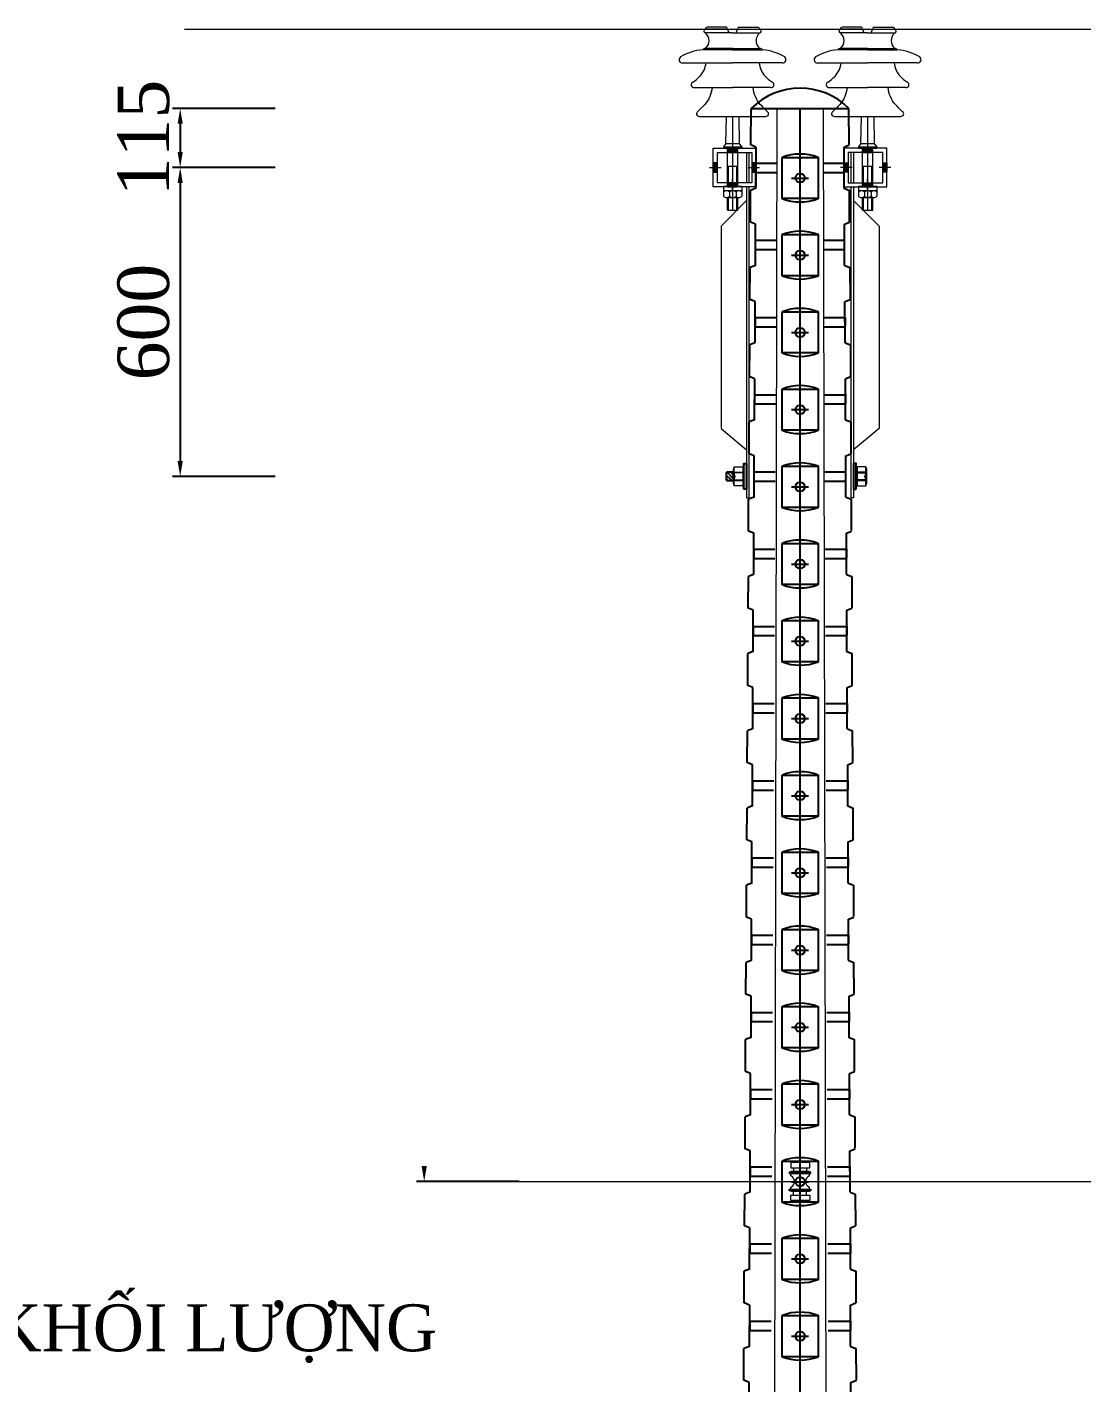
# Model space of a CAD drawing. Header units: millimetres. Extents: x 330554 to 656471, y 11007 to 130943.
# Drawn here: x 370181 to 372230, y 93513 to 96147 of the extents above; entities that cross this region are included whole.
import ezdxf

# ---------------------------------------------------------------- set-up
doc = ezdxf.new("R2010")
doc.units = ezdxf.units.MM
doc.header["$LTSCALE"] = 6
doc.linetypes.add('CENTER', pattern=[50.8, 31.75, -6.35, 6.35, -6.35])
doc.linetypes.add('HIDDEN', pattern=[9.525, 6.35, -3.175])
for name, color, linetype in [('Bulon', 40, 'Continuous'), ('Nen', 7, 'Continuous'), ('tbi', 2, 'Continuous')]:
    doc.layers.add(name, color=color, linetype=linetype)
for name, color, linetype, lineweight in [('Day pha', 150, 'Continuous', 18), ('duong', 2, 'Continuous', 15), ('dv01', 4, 'Continuous', 5), ('mat cat', 31, 'Continuous', 5), ('Text', 7, 'Continuous', 13), ('Trung hoa', 25, 'Continuous', 13)]:
    doc.layers.add(name, color=color, linetype=linetype, lineweight=lineweight)
doc.styles.add('Times New Roman', font='times.ttf')

# ---------------------------------------------------------------- blocks, each defined once
blk = doc.blocks.new('dau tru DUL nhin ngang')
at = {"layer": 'Nen'}
for p, q in [((-0.5, -71.1), (0, 0)), ((0, 0), (190, 0)), ((190.4, -71.1), (190, 0)), ((9.3, -75.2), (-0.5, -71.1)), ((9.3, -154.8), (9.4, -75.2)), ((180.6, -154.8), (180.5, -75.2)), ((180.6, -75.2), (190.4, -71.1)), ((9, -155.3), (-1, -159.3)), ((9, -155.3), (-1, -159.3)), ((180.9, -155.3), (190.9, -159.5)), ((-1.4, -221.1), (-1, -159.3)), ((191.3, -221.1), (190.9, -159.5)), ((8.4, -225.2), (-1.4, -221.1)), ((8.4, -304.8), (8.5, -225.2)), ((181.5, -304.8), (181.4, -225.2)), ((181.5, -304.8), (181.4, -225.2)), ((181.5, -225.2), (191.3, -221.1)), ((181.5, -225.2), (191.3, -221.1)), ((-2.3, -371.1), (-1.9, -309.3)), ((8.1, -305.3), (-1.9, -309.3)), ((181.8, -305.3), (191.8, -309.3)), ((181.8, -305.3), (191.8, -309.3)), ((191.8, -309.3), (192.2, -371.1)), ((7.5, -375.2), (-2.3, -371.1)), ((7.5, -454.8), (7.7, -375.2)), ((182.3, -454.8), (182.2, -375.2)), ((182.3, -375.2), (192.2, -371.1)), ((7.6, -406), (7.6, -424)), ((182.3, -406), (182.3, -424)), ((-3.2, -521.1), (-2.8, -459.3)), ((7.2, -455.3), (-2.8, -459.3)), ((7.2, -455.3), (-2.8, -459.3)), ((182.6, -455.3), (192.7, -459.3)), ((192.7, -459.3), (193, -521.1)), ((6.7, -525.2), (-3.2, -521.1)), ((6.7, -525.2), (-3.2, -521.1)), ((6.7, -604.8), (6.8, -525.2)), ((183.2, -604.8), (183.1, -525.2)), ((183.2, -525.2), (193, -521.1)), ((6.7, -556), (6.7, -574)), ((183.1, -556), (183.2, -574)), ((6.4, -605.3), (-3.7, -609.3)), ((6.4, -605.3), (-3.7, -609.3)), ((183.5, -605.3), (193.6, -609.3)), ((-4, -671.1), (-3.7, -609.3)), ((193.6, -609.3), (193.9, -671.1)), ((5.8, -675.2), (-4, -671.1)), ((5.8, -754.8), (5.9, -675.2)), ((184.1, -754.8), (184, -675.2)), ((184.1, -675.2), (193.9, -671.1)), ((-4.9, -821.1), (-4.9, -759.3)), ((-4.9, -821.1), (-4.9, -759.3)), ((5.5, -755.3), (-4.5, -759.3)), ((5.5, -755.3), (-4.5, -759.3)), ((184.4, -755.3), (194.4, -759.3)), ((184.4, -755.3), (194.4, -759.3)), ((194.4, -759.3), (194.4, -820.2)), ((194.4, -759.3), (194.4, -820.2)), ((4.9, -825.2), (-4.9, -821.1)), ((4.9, -825.2), (-4.9, -821.1)), ((4.9, -904.8), (5, -825.2)), ((4.9, -904.8), (5, -825.2)), ((185, -904.8), (184.9, -825.2)), ((185, -904.8), (184.9, -825.2)), ((185, -825.2), (194.8, -821.1)), ((185, -825.2), (194.8, -821.1)), ((5, -856), (5, -874)), ((5, -856), (5, -874)), ((184.9, -856), (184.9, -874)), ((184.9, -856), (184.9, -874)), ((-5.8, -971.1), (-5.4, -909.3)), ((-5.8, -971.1), (-5.4, -909.3)), ((4.6, -905.3), (-5.4, -909.3)), ((4.6, -905.3), (-5.4, -909.3)), ((185.3, -905.3), (195.3, -909.3)), ((185.3, -905.3), (195.3, -909.3)), ((195.3, -909.3), (195.7, -971.1)), ((195.3, -909.3), (195.7, -971.1)), ((4, -975.2), (-5.8, -971.1)), ((4, -975.2), (-5.8, -971.1)), ((185.8, -975.2), (195.7, -971.1)), ((185.8, -975.2), (195.7, -971.1)), ((4, -1054.8), (4.2, -975.2)), ((4, -1054.8), (4.2, -975.2)), ((185.8, -1054.8), (185.7, -975.2)), ((185.8, -1054.8), (185.7, -975.2)), ((4.1, -1006), (4.1, -1024)), ((4.1, -1006), (4.1, -1024)), ((185.8, -1006), (185.8, -1024)), ((185.8, -1006), (185.8, -1024)), ((-6.7, -1121.1), (-6.3, -1059.3)), ((-6.7, -1121.1), (-6.3, -1059.3)), ((3.7, -1055.3), (-6.3, -1059.3)), ((3.7, -1055.3), (-6.3, -1059.3)), ((186.1, -1055.3), (196.2, -1059.3)), ((186.1, -1055.3), (196.2, -1059.3)), ((196.5, -1121.1), (196.2, -1059.3)), ((196.5, -1121.1), (196.2, -1059.3)), ((3.2, -1125.1), (-6.7, -1121.1)), ((3.2, -1125.1), (-6.7, -1121.1)), ((3.2, -1204.8), (3.3, -1125.1)), ((3.2, -1204.8), (3.3, -1125.1)), ((186.7, -1204.8), (186.6, -1125.1)), ((186.7, -1204.8), (186.6, -1125.1)), ((186.7, -1125.1), (196.5, -1121.1)), ((186.7, -1125.1), (196.5, -1121.1)), ((3.2, -1156), (3.2, -1174)), ((3.2, -1156), (3.2, -1174)), ((186.6, -1156), (186.7, -1174)), ((186.6, -1156), (186.7, -1174)), ((-7.5, -1271.1), (-7.2, -1209.3)), ((-7.5, -1271.1), (-7.2, -1209.3)), ((2.9, -1205.3), (-7.2, -1209.3)), ((2.9, -1205.3), (-7.2, -1209.3)), ((187, -1205.3), (197.1, -1209.3)), ((187, -1205.3), (197.1, -1209.3)), ((197.4, -1271.1), (197.1, -1209.3)), ((197.4, -1271.1), (197.1, -1209.3)), ((2.3, -1275.1), (-7.5, -1271.1)), ((2.3, -1275.1), (-7.5, -1271.1)), ((2.3, -1354.8), (2.4, -1275.1)), ((2.3, -1354.8), (2.4, -1275.1)), ((187.6, -1354.8), (187.5, -1275.1)), ((187.6, -1354.8), (187.5, -1275.1)), ((187.6, -1275.1), (197.4, -1271.1)), ((187.6, -1275.1), (197.4, -1271.1)), ((2.4, -1306), (2.3, -1324)), ((2.4, -1306), (2.3, -1324)), ((187.5, -1306), (187.5, -1324)), ((187.5, -1306), (187.5, -1324)), ((-8.4, -1421.1), (-8, -1359.3)), ((-8.4, -1421.1), (-8, -1359.3)), ((2, -1355.3), (-8, -1359.3)), ((2, -1355.3), (-8, -1359.3)), ((187.9, -1355.3), (197.9, -1359.3)), ((187.9, -1355.3), (197.9, -1359.3)), ((198.3, -1421.1), (197.9, -1359.3)), ((198.3, -1421.1), (197.9, -1359.3)), ((1.4, -1425.1), (-8.4, -1421.1)), ((1.4, -1425.1), (-8.4, -1421.1)), ((188.5, -1425.1), (198.3, -1421.1)), ((188.5, -1425.1), (198.3, -1421.1)), ((1.4, -1504.8), (1.5, -1425.1)), ((1.4, -1504.8), (1.5, -1425.1)), ((188.5, -1504.8), (188.4, -1425.1)), ((188.5, -1504.8), (188.4, -1425.1)), ((1.5, -1456), (1.5, -1474)), ((1.5, -1456), (1.5, -1474)), ((188.4, -1456), (188.4, -1474)), ((188.4, -1456), (188.4, -1474)), ((-9.3, -1571.1), (-8.9, -1509.3)), ((-9.3, -1571.1), (-8.9, -1509.3)), ((1.1, -1505.3), (-8.9, -1509.3)), ((1.1, -1505.3), (-8.9, -1509.3)), ((188.8, -1505.3), (198.8, -1509.3)), ((188.8, -1505.3), (198.8, -1509.3)), ((198.8, -1509.3), (198.8, -1570.2)), ((198.8, -1509.3), (198.8, -1570.2)), ((0.5, -1575.1), (-9.3, -1571.1)), ((0.5, -1575.1), (-9.3, -1571.1)), ((0.5, -1654.8), (0.7, -1575.1)), ((0.5, -1654.8), (0.7, -1575.1)), ((189.3, -1654.8), (189.2, -1575.1)), ((189.3, -1654.8), (189.2, -1575.1)), ((189.3, -1575.1), (199.2, -1571.1)), ((189.3, -1575.1), (199.2, -1571.1)), ((0.6, -1606), (0.6, -1624)), ((0.6, -1606), (0.6, -1624)), ((189.3, -1606), (189.3, -1624)), ((189.3, -1606), (189.3, -1624)), ((-10.2, -1721.1), (-9.8, -1659.3)), ((-10.2, -1721.1), (-9.8, -1659.3)), ((0.2, -1655.3), (-9.8, -1659.3)), ((0.2, -1655.3), (-9.8, -1659.3)), ((189.6, -1655.3), (199.7, -1659.3)), ((189.6, -1655.3), (199.7, -1659.3)), ((200, -1721.1), (199.7, -1659.3)), ((200, -1721.1), (199.7, -1659.3)), ((-0.3, -1725.1), (-10.2, -1721.1)), ((-0.3, -1725.1), (-10.2, -1721.1)), ((-0.3, -1804.8), (-0.2, -1725.1)), ((-0.3, -1804.8), (-0.2, -1725.1)), ((190.2, -1804.8), (190.1, -1725.1)), ((190.2, -1804.8), (190.1, -1725.1)), ((190.2, -1725.1), (200, -1721.1)), ((190.2, -1725.1), (200, -1721.1)), ((-0.3, -1756), (-0.3, -1774)), ((-0.3, -1756), (-0.3, -1774)), ((190.1, -1756), (190.2, -1774)), ((190.1, -1756), (190.2, -1774)), ((-11, -1871.1), (-10.7, -1809.3)), ((-11, -1871.1), (-10.7, -1809.3)), ((-0.6, -1805.3), (-10.7, -1809.3)), ((-0.6, -1805.3), (-10.7, -1809.3)), ((190.5, -1805.3), (200.6, -1809.3)), ((190.5, -1805.3), (200.6, -1809.3)), ((200.9, -1871.1), (200.6, -1809.3)), ((200.9, -1871.1), (200.6, -1809.3)), ((-1.2, -1875.1), (-11, -1871.1)), ((-1.2, -1875.1), (-11, -1871.1)), ((-1.2, -1954.8), (-1.1, -1875.1)), ((-1.2, -1954.8), (-1.1, -1875.1)), ((191.1, -1954.8), (191, -1875.1)), ((191.1, -1954.8), (191, -1875.1)), ((191.1, -1875.1), (200.9, -1871.1)), ((191.1, -1875.1), (200.9, -1871.1)), ((-1.1, -1906), (-1.2, -1924)), ((-1.1, -1906), (-1.2, -1924)), ((191, -1906), (191, -1924)), ((191, -1906), (191, -1924)), ((-11.9, -2021.1), (-11.5, -1959.3)), ((-11.9, -2021.1), (-11.5, -1959.3)), ((-1.5, -1955.3), (-11.5, -1959.3)), ((-1.5, -1955.3), (-11.5, -1959.3)), ((191.4, -1955.3), (201.4, -1959.3)), ((191.4, -1955.3), (201.4, -1959.3)), ((201.4, -1959.3), (201.4, -2020.2)), ((201.4, -1959.3), (201.4, -2020.2)), ((-2.1, -2025.1), (-11.9, -2021.1)), ((-2.1, -2025.1), (-11.9, -2021.1)), ((-2.1, -2104.8), (-2, -2025.1)), ((-2.1, -2104.8), (-2, -2025.1)), ((192, -2104.8), (191.9, -2025.1)), ((192, -2104.8), (191.9, -2025.1)), ((192, -2025.1), (201.8, -2021.1)), ((192, -2025.1), (201.8, -2021.1)), ((-2, -2056), (-2, -2074)), ((-2, -2056), (-2, -2074)), ((191.9, -2056), (191.9, -2074)), ((191.9, -2056), (191.9, -2074)), ((-2.4, -2105.3), (-12.4, -2109.3)), ((-2.4, -2105.3), (-12.4, -2109.3)), ((192.3, -2105.3), (202.3, -2109.3)), ((192.3, -2105.3), (202.3, -2109.3)), ((-12.8, -2171.1), (-12.4, -2109.3)), ((-12.8, -2171.1), (-12.4, -2109.3)), ((202.3, -2109.3), (202.7, -2171.1)), ((202.3, -2109.3), (202.7, -2171.1)), ((-3, -2175.1), (-12.8, -2171.1)), ((-3, -2175.1), (-12.8, -2171.1)), ((-3, -2254.8), (-2.8, -2175.1)), ((-3, -2254.8), (-2.8, -2175.1)), ((192.8, -2254.8), (192.7, -2175.1)), ((192.8, -2254.8), (192.7, -2175.1)), ((192.8, -2175.1), (202.7, -2171.1)), ((192.8, -2175.1), (202.7, -2171.1)), ((-2.9, -2206), (-2.9, -2224)), ((-2.9, -2206), (-2.9, -2224)), ((192.8, -2206), (192.8, -2224)), ((192.8, -2206), (192.8, -2224)), ((-13.7, -2320.7), (-13.3, -2259.3)), ((-13.7, -2320.7), (-13.3, -2259.3)), ((-3.3, -2255.3), (-13.3, -2259.3)), ((-3.3, -2255.3), (-13.3, -2259.3)), ((193.1, -2255.3), (203.2, -2259.3)), ((193.1, -2255.3), (203.2, -2259.3)), ((203.2, -2259.3), (203.5, -2320.7)), ((203.2, -2259.3), (203.5, -2320.7)), ((-3, -2325.1), (-13.7, -2320.7)), ((-3, -2325.1), (-13.7, -2320.7)), ((-3, -2404.8), (-2.8, -2325.1)), ((-3, -2404.8), (-2.8, -2325.1)), ((192.8, -2404.8), (192.7, -2325.1)), ((192.8, -2404.8), (192.7, -2325.1)), ((192.8, -2325.1), (203.5, -2320.7)), ((192.8, -2325.1), (203.5, -2320.7)), ((-2.9, -2356), (-2.9, -2374)), ((-2.9, -2356), (-2.9, -2374)), ((192.8, -2356), (192.8, -2374)), ((192.8, -2356), (192.8, -2374)), ((-14.5, -2470.7), (-14.2, -2409.6)), ((-14.5, -2470.7), (-14.2, -2409.6)), ((-3.3, -2405.3), (-14.2, -2409.6)), ((-3.3, -2405.3), (-14.2, -2409.6)), ((193.1, -2405.3), (204.1, -2409.6)), ((193.1, -2405.3), (204.1, -2409.6)), ((204.4, -2470.7), (204.1, -2409.6)), ((204.4, -2470.7), (204.1, -2409.6)), ((-3.8, -2475.1), (-14.5, -2470.7)), ((-3.8, -2554.8), (-3.7, -2475.1)), ((193.7, -2554.8), (193.6, -2475.1)), ((193.7, -2475.1), (204.4, -2470.7))]:
    blk.add_line(p, q, dxfattribs=at)
at = {"layer": 'Nen', "linetype": 'HIDDEN', "lineweight": 5, "ltscale": 100}
for p, q in [((50, 0), (42.7, -3868.6)), ((140, 0), (147.2, -3835.6))]:
    blk.add_line(p, q, dxfattribs=at)
at = {"layer": 'Nen', "linetype": 'CENTER', "ltscale": 50}
blk.add_line((95, -3848.3), (95, 0), dxfattribs=at)
at = {"layer": 'Nen', "linetype": 'HIDDEN', "ltscale": 100}
for p, q in [((9.3, -124.3), (49.4, -124.3)), ((9.4, -106.3), (49.5, -106.3)), ((140.4, -106.3), (180.5, -106.3)), ((140.5, -124.3), (180.5, -124.3)), ((8.5, -256.3), (48.8, -256.3)), ((141.1, -256.3), (181.4, -256.3)), ((8.5, -274.3), (48.7, -274.3)), ((141.1, -274.3), (181.4, -274.3)), ((7.6, -406.3), (48.1, -406.3)), ((141.7, -406.3), (182.3, -406.3)), ((7.6, -424.3), (48, -424.3)), ((141.7, -424.3), (182.3, -424.3)), ((6.7, -556.3), (47.4, -556.3)), ((6.7, -574.3), (47.3, -574.3)), ((142.3, -556.3), (183.1, -556.3)), ((142.4, -574.3), (183.2, -574.3)), ((5.9, -706.3), (46.7, -706.3)), ((142.9, -706.3), (184, -706.3)), ((5.8, -724.3), (46.6, -724.3)), ((143, -724.3), (184, -724.3)), ((5, -856.3), (45.9, -856.3)), ((143.5, -856.3), (184.9, -856.3)), ((5, -874.3), (45.9, -874.3)), ((143.6, -874.3), (184.9, -874.3)), ((4.1, -1006.3), (45.2, -1006.3)), ((4.1, -1024.3), (45.1, -1024.3)), ((144.1, -1006.3), (185.8, -1006.3)), ((144.2, -1024.3), (185.8, -1024.3)), ((3.2, -1156.3), (44.5, -1156.3)), ((144.8, -1156.3), (186.6, -1156.3)), ((3.2, -1174.3), (44.4, -1174.3)), ((144.8, -1174.3), (186.7, -1174.3)), ((2.4, -1306.3), (43.8, -1306.3)), ((145.4, -1306.3), (187.5, -1306.3)), ((2.3, -1324.3), (43.7, -1324.3)), ((145.4, -1324.3), (187.5, -1324.3)), ((1.5, -1456.3), (43.1, -1456.3)), ((1.5, -1474.3), (43, -1474.3)), ((146, -1456.3), (188.4, -1456.3)), ((146.1, -1474.3), (188.4, -1474.3)), ((0.6, -1606.3), (42.4, -1606.3)), ((146.6, -1606.3), (189.3, -1606.3)), ((0.6, -1624.3), (42.3, -1624.3)), ((146.7, -1624.3), (189.3, -1624.3)), ((-0.3, -1756.3), (41.7, -1756.3)), ((147.2, -1756.3), (190.1, -1756.3)), ((-0.3, -1774.3), (41.6, -1774.3)), ((147.3, -1774.3), (190.2, -1774.3)), ((-1.1, -1906.3), (41, -1906.3)), ((147.8, -1906.3), (191, -1906.3)), ((-1.2, -1924.3), (40.9, -1924.3)), ((147.9, -1924.3), (191, -1924.3)), ((-2, -2056.3), (40.3, -2056.3)), ((-2, -2074.3), (40.2, -2074.3)), ((148.5, -2056.3), (191.9, -2056.3)), ((148.5, -2074.3), (191.9, -2074.3)), ((-2.9, -2206.3), (39.5, -2206.3)), ((149.1, -2206.3), (192.8, -2206.3)), ((-2.9, -2224.3), (39.5, -2224.3)), ((149.2, -2224.3), (192.8, -2224.3)), ((-2.9, -2356.3), (38.8, -2356.3)), ((149.7, -2356.3), (192.8, -2356.3)), ((-2.9, -2374.3), (38.7, -2374.3)), ((149.8, -2374.3), (192.8, -2374.3))]:
    blk.add_line(p, q, dxfattribs=at)
at = {"layer": 'Nen', "linetype": 'CENTER', "ltscale": 100}
for p, q in [((78.6, -135.3), (111.4, -135.3)), ((78.6, -285.3), (111.4, -285.3)), ((78.6, -435.3), (111.4, -435.3)), ((78.6, -585.3), (111.4, -585.3)), ((78.6, -735.3), (111.4, -735.3)), ((78.6, -885.3), (111.4, -885.3)), ((78.6, -1035.3), (111.4, -1035.3)), ((78.6, -1185.3), (111.4, -1185.3)), ((78.6, -1335.3), (111.4, -1335.3)), ((78.6, -1485.3), (111.4, -1485.3)), ((78.6, -1635.3), (111.4, -1635.3)), ((78.6, -1785.3), (111.4, -1785.3)), ((78.6, -1935.3), (111.4, -1935.3)), ((78.6, -2085.3), (111.4, -2085.3)), ((78.6, -2235.3), (111.4, -2235.3)), ((78.6, -2385.3), (111.4, -2385.3))]:
    blk.add_line(p, q, dxfattribs=at)
at = {"layer": 'Nen'}
for points in [[(60, -95.2), (130, -95.2), (130, -175.2), (60, -175.2)], [(60, -245.2), (130, -245.2), (130, -325.2), (60, -325.2)], [(60, -395.2), (130, -395.2), (130, -475.2), (60, -475.2)], [(60, -545.2), (130, -545.2), (130, -625.2), (60, -625.2)], [(60, -695.2), (130, -695.2), (130, -775.2), (60, -775.2)], [(60, -845.2), (130, -845.2), (130, -925.2), (60, -925.2)], [(60, -995.2), (130, -995.2), (130, -1075.2), (60, -1075.2)], [(60, -1145.2), (130, -1145.2), (130, -1225.2), (60, -1225.2)], [(60, -1295.2), (130, -1295.2), (130, -1375.2), (60, -1375.2)], [(60, -1445.2), (130, -1445.2), (130, -1525.2), (60, -1525.2)], [(60, -1595.2), (130, -1595.2), (130, -1675.2), (60, -1675.2)], [(60, -1745.2), (130, -1745.2), (130, -1825.2), (60, -1825.2)], [(60, -1895.2), (130, -1895.2), (130, -1975.2), (60, -1975.2)], [(60, -2045.2), (130, -2045.2), (130, -2125.2), (60, -2125.2)], [(60, -2195.2), (130, -2195.2), (130, -2275.2), (60, -2275.2)], [(60, -2345.2), (130, -2345.2), (130, -2425.2), (60, -2425.2)]]:
    blk.add_lwpolyline(points, close=True, dxfattribs=at)
for centre in [(95, -135.3), (95, -285.3), (95, -435.3), (95, -585.3), (95, -735.3), (95, -885.3), (95, -1035.3), (95, -1185.3), (95, -1335.3), (95, -1485.3), (95, -1635.3), (95, -1785.3), (95, -1935.3), (95, -2085.3), (95, -2235.3), (95, -2385.3)]:
    blk.add_circle(centre, 9, dxfattribs=at)
for centre, radius, start, end in [((95, -95.7), 134.8, 45.1967, 134.8033), ((95, -184.9), 96.2, 68.6741, 111.3259), ((8.8, -154.8), 0.5, 292.6944, 359.9263), ((8.8, -154.8), 0.5, 292.6944, 359.9263), ((181.1, -154.8), 0.5, 180.0737, 247.3056), ((181.1, -154.8), 0.5, 180.0737, 247.3056), ((95, -85.6), 96.2, 248.6741, 291.3259), ((190.4, -159.8), 0.494, 2.9435, 79.2071), ((190.4, -159.8), 0.494, 2.9435, 79.2071), ((95, -334.9), 96.2, 68.6741, 111.3259), ((7.9, -304.8), 0.5, 292.6944, 359.9263), ((7.9, -304.8), 0.5, 292.6944, 359.9263), ((182, -304.8), 0.5, 180.0737, 247.3056), ((182, -304.8), 0.5, 180.0737, 247.3056), ((95, -235.6), 96.2, 248.6741, 291.3259), ((95, -484.9), 96.2, 68.6741, 111.3259), ((7, -454.8), 0.5, 292.6944, 359.9263), ((182.8, -454.8), 0.5, 180.0737, 247.3056), ((182.8, -454.8), 0.5, 180.0737, 247.3056), ((95, -385.6), 96.2, 248.6741, 291.3259), ((95, -634.9), 96.2, 68.6741, 111.3259), ((6.2, -604.8), 0.5, 292.6944, 359.9263), ((183.7, -604.8), 0.5, 180.0737, 247.3056), ((183.7, -604.8), 0.5, 180.0737, 247.3056), ((95, -535.6), 96.2, 248.6741, 291.3259), ((95, -784.9), 96.2, 68.6741, 111.3259), ((5.3, -754.8), 0.5, 292.6944, 359.9263), ((5.3, -754.8), 0.5, 292.6944, 359.9263), ((184.6, -754.8), 0.5, 180.0737, 247.3056), ((184.6, -754.8), 0.5, 180.0737, 247.3056), ((95, -685.6), 96.2, 248.6741, 291.3259), ((95, -934.9), 96.2, 68.6741, 111.3259), ((4.4, -904.8), 0.5, 292.6944, 359.9263), ((4.4, -904.8), 0.5, 292.6944, 359.9263), ((185.5, -904.8), 0.5, 180.0737, 247.3056), ((185.5, -904.8), 0.5, 180.0737, 247.3056), ((95, -835.6), 96.2, 248.6741, 291.3259), ((95, -1084.9), 96.2, 68.6741, 111.3259), ((3.5, -1054.8), 0.5, 292.6944, 359.9263), ((3.5, -1054.8), 0.5, 292.6944, 359.9263), ((95, -985.6), 96.2, 248.6741, 291.3259), ((186.3, -1054.8), 0.5, 180.0737, 247.3056), ((186.3, -1054.8), 0.5, 180.0737, 247.3056), ((95, -1234.9), 96.2, 68.6741, 111.3259), ((2.7, -1204.8), 0.5, 292.6944, 359.9263), ((2.7, -1204.8), 0.5, 292.6944, 359.9263), ((187.2, -1204.8), 0.5, 180.0737, 247.3056), ((187.2, -1204.8), 0.5, 180.0737, 247.3056), ((95, -1135.6), 96.2, 248.6741, 291.3259), ((95, -1384.9), 96.2, 68.6741, 111.3259), ((1.8, -1354.8), 0.5, 292.6944, 359.9263), ((1.8, -1354.8), 0.5, 292.6944, 359.9263), ((188.1, -1354.8), 0.5, 180.0737, 247.3056), ((188.1, -1354.8), 0.5, 180.0737, 247.3056), ((188.1, -1354.8), 0.5, 180.0737, 247.3056), ((188.1, -1354.8), 0.5, 180.0737, 247.3056), ((95, -1285.6), 96.2, 248.6741, 291.3259), ((95, -1534.9), 96.2, 68.6741, 111.3259), ((0.9, -1504.8), 0.5, 292.6944, 359.9263), ((0.9, -1504.8), 0.5, 292.6944, 359.9263), ((95, -1435.6), 96.2, 248.6741, 291.3259), ((189, -1504.8), 0.5, 180.0737, 247.3056), ((189, -1504.8), 0.5, 180.0737, 247.3056), ((95, -1684.9), 96.2, 68.6741, 111.3259), ((0, -1654.8), 0.5, 292.6944, 359.9263), ((0, -1654.8), 0.5, 292.6944, 359.9263), ((189.8, -1654.8), 0.5, 180.0737, 247.3056), ((189.8, -1654.8), 0.5, 180.0737, 247.3056), ((95, -1585.6), 96.2, 248.6741, 291.3259), ((95, -1834.9), 96.2, 68.6741, 111.3259), ((-0.8, -1804.8), 0.5, 292.6944, 359.9263), ((-0.8, -1804.8), 0.5, 292.6944, 359.9263), ((190.7, -1804.8), 0.5, 180.0737, 247.3056), ((190.7, -1804.8), 0.5, 180.0737, 247.3056), ((95, -1735.6), 96.2, 248.6741, 291.3259), ((95, -1984.9), 96.2, 68.6741, 111.3259), ((-1.7, -1954.8), 0.5, 292.6944, 359.9263), ((-1.7, -1954.8), 0.5, 292.6944, 359.9263), ((95, -1885.6), 96.2, 248.6741, 291.3259), ((191.6, -1954.8), 0.5, 180.0737, 247.3056), ((191.6, -1954.8), 0.5, 180.0737, 247.3056), ((95, -2134.9), 96.2, 68.6741, 111.3259), ((-2.6, -2104.8), 0.5, 292.6944, 359.9263), ((-2.6, -2104.8), 0.5, 292.6944, 359.9263), ((192.5, -2104.8), 0.5, 180.0737, 247.3056), ((192.5, -2104.8), 0.5, 180.0737, 247.3056), ((95, -2035.6), 96.2, 248.6741, 291.3259), ((95, -2284.9), 96.2, 68.6741, 111.3259), ((-3.5, -2254.8), 0.5, 292.6944, 359.9263), ((-3.5, -2254.8), 0.5, 292.6944, 359.9263), ((193.3, -2254.8), 0.5, 180.0737, 247.3056), ((193.3, -2254.8), 0.5, 180.0737, 247.3056), ((95, -2185.6), 96.2, 248.6741, 291.3259), ((95, -2434.9), 96.2, 68.6741, 111.3259), ((-3.5, -2404.8), 0.5, 292.6944, 359.9263), ((-3.5, -2404.8), 0.5, 292.6944, 359.9263), ((193.3, -2404.8), 0.5, 180.0737, 247.3056), ((193.3, -2404.8), 0.5, 180.0737, 247.3056), ((95, -2335.6), 96.2, 248.6741, 291.3259)]:
    blk.add_arc(centre, radius, start, end, dxfattribs=at)
blk = doc.blocks.new('sudung+ty')
at = {"layer": 'tbi', "color": 241, "lineweight": 9}
for p, q in [((-9.7, 231.3), (-52.7, 231.3)), ((0, 224.2), (-52.7, 224.2)), ((-11.7, 235.4), (-49.2, 235.4)), ((0, 224.2), (52.7, 224.2)), ((9.7, 231.3), (52.7, 231.3)), ((11.7, 235.4), (49.2, 235.4)), ((0, 191.4), (-58, 191.4)), ((0, 193.8), (-52.7, 193.8)), ((0, 193.8), (52.7, 193.8)), ((0, 191.4), (58, 191.4)), ((-97.2, 165.7), (0, 165.7)), ((97.2, 165.7), (0, 165.7)), ((-74.4, 118.2), (0, 118.2)), ((74.4, 118.2), (0, 118.2)), ((-13, 9), (-12, 62)), ((0, 62), (0, -120)), ((12, 62), (13, 9)), ((-17.7, 3), (17.7, 3)), ((-17.7, 2.8), (-17.7, 0.5)), ((-13, 9), (-17.6, 3.1)), ((-17.2, 0), (17.2, 0)), ((-13, 9), (13, 9)), ((-10, -73.9), (-10, 0)), ((10, -73.9), (10, 0)), ((13, 9), (17.6, 3.1)), ((17.7, 2.8), (17.7, 0.5)), ((-10, -35), (10, -35)), ((-8, -73.9), (-8, -35)), ((8, -73.9), (8, -35)), ((-17.7, -73.9), (-17.7, -82.5)), ((-17.7, -73.9), (17.7, -73.9)), ((17.7, -73.9), (17.7, -82.5)), ((-17.7, -82.5), (-17.7, -93)), ((17.7, -82.5), (-17.7, -82.5)), ((-12, -95.9), (12.6, -95.9)), ((-10, -120), (-10, -95.9)), ((-8, -120), (-8, -95.9)), ((-5.9, -85.4), (-5.9, -93)), ((6.9, -85.4), (6.9, -93)), ((8, -120), (8, -95.9)), ((10, -120), (10, -95.9)), ((17.7, -82.5), (17.7, -93)), ((-10, -120), (10, -120))]:
    blk.add_line(p, q, dxfattribs=at)
blk.add_lwpolyline([(-39.8, 118.2, -0.142789), (-53.9, 84.8, 0.008387), (-67.4, 71.4, 0.841616), (-64.4, 62), (0, 62), (64.4, 62, 0.841616), (67.4, 71.4, 0.008387), (53.9, 84.8, -0.142789), (39.8, 118.2)], format="xyb", dxfattribs=at)
for centre, radius, start, end in [((-52.1, 227.8), 3.57, 100.3889, 259.6111), ((-48.6, 231.3), 4.12, 98.4897, 180.3077), ((-65.7, 209), 20, 310.4497, 49.5503), ((-13.9, 232.2), 3.82, 19.1895, 55.5758), ((1089.7, 612.3), 1163.4, 199.0024, 199.3988), ((-5.4, 226.5), 2.36, 195.7436, 254.5488), ((5.4, 226.5), 2.36, 285.4512, 344.2564), ((-1089.7, 612.3), 1163.4, 340.6012, 340.9976), ((13.9, 232.2), 3.82, 124.4242, 160.8105), ((65.7, 209), 20, 130.4497, 229.5503), ((48.6, 231.3), 4.12, 359.6923, 81.5103), ((52.1, 227.8), 3.57, 280.3889, 79.6111), ((-50.4, 94.3), 97.4, 94.4415, 121.4968), ((-52.9, 187.1), 6.69, 88.4025, 139.5225), ((52.9, 187.1), 6.69, 40.4775, 91.5975), ((50.4, 94.3), 97.4, 58.5032, 85.5585), ((-97.2, 172.2), 6.57, 128.4953, 270.0848), ((-98.7, 171.6), 47.6, 318.24, 352.8721), ((98.7, 171.6), 47.6, 187.1279, 221.76), ((97.2, 172.2), 6.57, 269.9152, 51.5047), ((-125.5, 200.3), 86.7, 303.7476, 315.8635), ((125.5, 200.3), 86.7, 224.1365, 236.2524), ((-75.1, 123.4), 5.25, 115.3847, 277.3944), ((75.1, 123.4), 5.25, 262.6056, 64.6153), ((-17.2, 2.8), 0.5, 141.9419, 180), ((-17.2, 0.5), 0.5, 180, 270), ((17.2, 0.5), 0.5, 270, 0), ((17.2, 2.8), 0.5, 0, 38.0581), ((-11.8, -90), 7.51, 38.1508, 141.8492), ((-11.8, -88.4), 7.51, 218.1508, 321.8492), ((0.5, -91), 8.52, 41.4227, 138.5773), ((0.5, -87.4), 8.52, 221.4227, 318.5773), ((12.3, -89), 6.52, 33.9737, 146.0263), ((12.3, -89.4), 6.52, 213.9737, 326.0263)]:
    blk.add_arc(centre, radius, start, end, dxfattribs=at)
blk = doc.blocks.new('ulevit nhin ngang')
at = {"layer": 'Bulon', "lineweight": 9}
for p, q in [((-12.5, 26.7), (-12.5, 19.8)), ((12.5, 26.7), (12.5, 19.8)), ((21.2, 18.2), (-21.2, 18.2)), ((-21.2, 18.2), (-21.2, 15.4)), ((-21.2, 15.4), (21.2, 15.4)), ((-21.2, 15.4), (-21.2, 15.4)), ((18, 19.8), (-18, 19.8)), ((-18, 18.2), (-18, 19.8)), ((18, 15.4), (-18, 15.4)), ((18, 15.4), (-18, 15.4)), ((-18, 10.9), (-18, 15.4)), ((-17.6, 18.2), (18, 18.2)), ((18, 18.2), (18, 19.8)), ((18, 10.9), (18, 15.4)), ((18, 10.9), (18, 15.4)), ((21.2, 15.4), (21.2, 18.2)), ((-21.2, -15), (21.2, -15)), ((-21.2, -15), (-21.2, -15)), ((-21.2, -18.2), (-21.2, -15)), ((21.2, -18.2), (-21.2, -18.2)), ((-18, -15), (-18, -10.9)), ((-18, -15), (18, -15)), ((-18, -15), (18, -15)), ((-18, -18.2), (-18, -19.4)), ((18, -19.4), (-18, -19.4)), ((-17.6, -18.2), (18, -18.2)), ((-12.5, -26.7), (-12.5, -19.8)), ((12.5, -26.7), (12.5, -19.8)), ((18, -15), (18, -10.9)), ((18, -15), (18, -10.9)), ((18, -15), (18, -15)), ((18, -15), (18, -15)), ((18, -15), (18, -15)), ((18, -18.2), (18, -19.4)), ((21.2, -15), (21.2, -18.2))]:
    blk.add_line(p, q, dxfattribs=at)
for points in [[(-18.1, 26.7), (19, 26.7), (19, 36.8), (-18.1, 36.8)], [(-18.1, -26.7), (19, -26.7), (19, -36.8), (-18.1, -36.8)]]:
    blk.add_lwpolyline(points, close=True, dxfattribs=at)
for centre, start, end in [((-22.5, 0), 292.3979, 67.6021), ((22.5, 0), 112.3979, 247.6021)]:
    blk.add_arc(centre, 11.8, start, end, dxfattribs=at)
blk = doc.blocks.new('Xa lech 2-3 nhin ngang')
at = {"layer": 'mat cat', "lineweight": 9}
blk.add_hatch(color=256, dxfattribs=at).paths.add_polyline_path([(-253.3, 629.5), (-271.3, 629.5), (-271.3, 637.5), (-253.3, 637.5)])
at = {"layer": 'mat cat', "lineweight": 0, "ltscale": 20}
for points in [[(-291.8, 591), (-291.8, 609), (-299.8, 609), (-299.8, 591)], [(-216.8, 591), (-216.8, 609), (-224.8, 609), (-224.8, 591)], [(-253.3, 570.5), (-271.3, 570.5), (-271.3, 562.5), (-253.3, 562.5)]]:
    blk.add_hatch(color=256, dxfattribs=at).paths.add_polyline_path(points)
at = {"layer": 'duong', "color": 4, "lineweight": 9}
for p, q in [((-235.2, 536), (-284.7, 486.3)), ((-284.7, 486.3), (-284.7, 93.3)), ((-284.7, 93.3), (-235.2, 51.9))]:
    blk.add_line(p, q, dxfattribs=at)
for points in [[(-216.8, 562.5), (-299.8, 562.5), (-299.8, 637.5), (-216.8, 637.5)], [(-224.8, 570.5), (-291.8, 570.5), (-291.8, 629.5), (-224.8, 629.5)]]:
    blk.add_lwpolyline(points, close=True, dxfattribs=at)
for points in [[(-235.2, 629.5), (-235.2, 570.5)], [(-230.2, 570.5), (-230.2, 629.5)], [(-235.2, 562.5), (-235.2, -41.7), (-230.2, -41.7), (-230.2, 562.5)]]:
    blk.add_lwpolyline(points, dxfattribs=at)
at = {"layer": 'mat cat', "lineweight": 9}
blk.add_lwpolyline([(-253.3, 629.5), (-271.3, 629.5), (-271.3, 637.5), (-253.3, 637.5)], close=True, dxfattribs=at)
at = {"layer": 'mat cat', "lineweight": 0, "ltscale": 20}
for points in [[(-262.3, 645), (-262.3, 622.4)], [(-307.3, 600), (-284.7, 600)], [(-232.3, 600), (-209.7, 600)], [(-262.3, 555), (-262.3, 577.6)]]:
    blk.add_lwpolyline(points, dxfattribs=at)
for points in [[(-291.8, 591), (-291.8, 609), (-299.8, 609), (-299.8, 591)], [(-216.8, 591), (-216.8, 609), (-224.8, 609), (-224.8, 591)], [(-253.3, 570.5), (-271.3, 570.5), (-271.3, 562.5), (-253.3, 562.5)]]:
    blk.add_lwpolyline(points, close=True, dxfattribs=at)
blk = doc.blocks.new('bl')
at = {"layer": 'Nen'}
blk.add_hatch(color=9, dxfattribs=at).paths.add_polyline_path([(21.3, 5.9), (-20.8, 5.9), (-20.8, 1.7), (21.3, 1.7)])
at = {"layer": 'dv01', "lineweight": 0}
for p, q in [((-4.4, 21.5), (0, 20.2)), ((0, 20.2), (4.4, 21.5))]:
    blk.add_line(p, q, dxfattribs=at)
for points in [[(-15.2, 7.7), (-15.2, 21.7), (-11, 23.1), (-5.3, 21.7), (-5.3, 7.7), (-11, 6.3), (-15.2, 7.7), (-15.2, 7.7)], [(-11, 23.1), (11.5, 23.1)], [(-6.7, 7.7), (-6.7, 21.7), (0.3, 23.1), (7.3, 21.7), (7.3, 7.7), (0.3, 6.3), (-6.7, 7.7), (-6.7, 7.7)], [(5.9, 7.7), (5.9, 21.7), (11.5, 23.1), (15.7, 21.7), (15.7, 7.7), (11.5, 6.3), (5.9, 7.7), (5.9, 7.7)], [(-20.8, 1.7), (-20.8, 5.9), (21.3, 5.9), (21.3, 1.7), (-20.8, 1.7), (-20.8, 1.7)], [(-15.2, 7.7), (-15.2, 21.7)], [(-15.2, 21.7), (-5.3, 21.7)], [(-5.3, 7.7), (-15.2, 7.7)], [(11.5, 6.3), (-9.5, 6.3)], [(-6.7, 21.7), (7.3, 21.7)], [(-6.7, 7.7), (-6.7, 21.7)], [(7.3, 7.7), (-6.7, 7.7)], [(-5.3, 21.7), (-5.3, 7.7)], [(5.9, 21.7), (15.7, 21.7)], [(5.9, 7.7), (5.9, 21.7)], [(15.7, 7.7), (5.9, 7.7)], [(7.3, 21.7), (7.3, 7.7)], [(15.7, 21.7), (15.7, 7.7)]]:
    blk.add_lwpolyline(points, dxfattribs=at)
at = {"layer": 'Nen', "color": 6}
blk.add_lwpolyline([(-20.8, 5.9), (21.3, 5.9), (21.3, 1.7), (-20.8, 1.7)], close=True, dxfattribs=at)
blk = doc.blocks.new('tan')
at = {"layer": 'Nen'}
blk.add_hatch(color=9, dxfattribs=at).paths.add_polyline_path([(5, 25), (5, -25), (0, -25), (0, 25)])
h = blk.add_hatch(dxfattribs=at)
h.set_pattern_fill('ANSI31', color=3, scale=40, style=0)
h.set_pattern_definition([(45, (-27052.959, -97341.6874), (3.5355339, -3.5355339), [])])
edge = h.paths.add_edge_path()
edge.add_line((25.4, 8), (37.6, 8))
edge.add_arc((37.6, 6), 2, 360, 450, ccw=False)
edge.add_line((39.6, 6), (39.6, -6))
edge.add_arc((37.6, -6), 2, 270, 360, ccw=False)
edge.add_line((37.6, -8), (25.4, -8))
edge.add_line((25.4, -8), (25.4, 8))
at = {"layer": 'dv01', "color": 4, "lineweight": 0}
for p, q in [((0, 25), (0, -25)), ((5, 25), (0, 25)), ((5, -25), (5, 25)), ((7.1, 18.3), (5.4, 13.3)), ((5.4, 13.3), (5.4, -11.7)), ((5.4, 13.3), (7.1, 6.7)), ((7.1, 8.3), (5.4, 0)), ((5.4, 0), (7.1, -8.3)), ((23.8, 18.3), (7.1, 18.3)), ((7.1, 18.3), (7.1, 6.7)), ((23.8, 18.3), (7.1, 18.3)), ((23.8, 8.3), (7.1, 8.3)), ((7.1, 8.3), (7.1, -8.3)), ((23.8, 8.3), (7.1, 8.3)), ((7.1, 6.7), (23.8, 6.7)), ((7.1, 6.7), (7.1, 6.7)), ((7.1, 6.7), (23.8, 6.7)), ((22, -0.3), (23.5, 5)), ((23.8, 6.7), (23.8, 18.3)), ((25.4, 13.3), (23.8, 18.3)), ((23.8, 6.7), (25.4, 13.3)), ((23.8, -8.3), (23.8, 8.3)), ((25.4, 0), (23.8, 8.3)), ((23.8, -8.3), (25.4, 0)), ((25.4, -13.3), (25.4, 13.3)), ((0, -25), (0, -25)), ((0, -25), (5, -25)), ((7.1, -6.7), (5.4, -13.3)), ((5.4, -13.3), (7.1, -18.3)), ((7.1, -6.7), (7.1, -18.3)), ((23.8, -6.7), (7.1, -6.7)), ((23.8, -6.7), (7.1, -6.7)), ((7.1, -8.3), (23.8, -8.3)), ((7.1, -8.3), (7.1, -8.3)), ((7.1, -8.3), (23.8, -8.3)), ((7.1, -18.3), (7.1, -18.3)), ((7.1, -18.3), (23.8, -18.3)), ((7.1, -18.3), (23.8, -18.3)), ((23.5, -5.6), (22, -0.3)), ((23.8, -18.3), (23.8, -6.7)), ((25.4, -13.3), (23.8, -6.7)), ((23.8, -18.3), (25.4, -13.3))]:
    blk.add_line(p, q, dxfattribs=at)
at = {"layer": 'Nen', "color": 6}
blk.add_lwpolyline([(5, -25), (5, 25), (0, 25), (0, -25)], close=True, dxfattribs=at)
at = {"layer": 'Nen', "color": 4}
blk.add_lwpolyline([(25.4, 8), (37.6, 8, -0.414214), (39.6, 6), (39.6, -6, -0.414214), (37.6, -8), (25.4, -8)], format="xyb", close=True, dxfattribs=at)

msp = doc.modelspace()

# ---------------------------------------------------------------- linework, layer by layer
for p, q in [((370662.538, 95989.046), (370463.121, 95989.046)), ((370478.121, 95959.046), (370478.121, 95904.046)), ((370662.538, 95874.046), (370463.121, 95874.046)), ((370662.538, 95874.046), (370463.121, 95874.046)), ((370478.121, 95844.046), (370478.121, 95303.747)), ((370662.538, 95273.747), (370463.121, 95273.747)), ((371136.538, 93904.046), (370937.121, 93904.046))]:
    msp.add_line(p, q)
for points in [[(370473.121, 95959.046), (370483.121, 95959.046), (370478.121, 95989.046)], [(370473.121, 95904.046), (370483.121, 95904.046), (370478.121, 95874.046)], [(370473.121, 95844.046), (370483.121, 95844.046), (370478.121, 95874.046)], [(370473.121, 95303.747), (370483.121, 95303.747), (370478.121, 95273.747)], [(370947.121, 93934.046), (370957.121, 93934.046), (370952.121, 93904.046)]]:
    msp.add_solid(points)
at = {"layer": 'Day pha'}
msp.add_line((370486.338, 96142.832), (372899.033, 96142.832), dxfattribs=at)
at = {"layer": 'Trung hoa'}
msp.add_line((370952.121, 93904.046), (372412.366, 93904.046), dxfattribs=at)

# ---------------------------------------------------------------- block references
for name, p in [('dau tru DUL nhin ngang', (371587.243, 95989.046)), ('ulevit nhin ngang', (371682.243, 93904.046))]:
    msp.add_blockref(name, p)
at = {"layer": 'duong', "color": 4}
msp.add_blockref('Xa lech 2-3 nhin ngang', (371813.443, 95274.046), dxfattribs=at)
at = {"layer": 'duong', "color": 4, "xscale": -1}
msp.add_blockref('Xa lech 2-3 nhin ngang', (371551.044, 95274.046), dxfattribs=at)
at = {"layer": 'dv01', "color": 4, "xscale": -1.18847118911799, "yscale": 1.18847118911799, "zscale": 1.188471189148269, "rotation": 270}
msp.add_blockref('bl', (371784.148, 95273.739), dxfattribs=at)
at = {"layer": 'Nen'}
for p in [(371551.093, 95911.554), (371813.394, 95911.554)]:
    msp.add_blockref('sudung+ty', p, dxfattribs=at)
at = {"layer": 'Nen', "color": 4, "xscale": -1}
msp.add_blockref('tan', (371578.277, 95274.057), dxfattribs=at)

# ---------------------------------------------------------------- texts
at = {"char_height": 100, "attachment_point": 5, "rotation": 90, "style": 'Times New Roman'}
for s, insert in [('\\A1;115', (370407.112, 95931.546)), ('\\A1;600', (370407.112, 95573.896))]:
    msp.add_mtext(s, dxfattribs=dict(at, insert=insert))
at = {"layer": 'Text', "style": 'Times New Roman'}
msp.add_text('BẢNG KÊ KHỐI LƯỢNG', height=91.125, dxfattribs=at).set_placement((369467.363, 93574.402))

doc.saveas('drawing.dxf')
